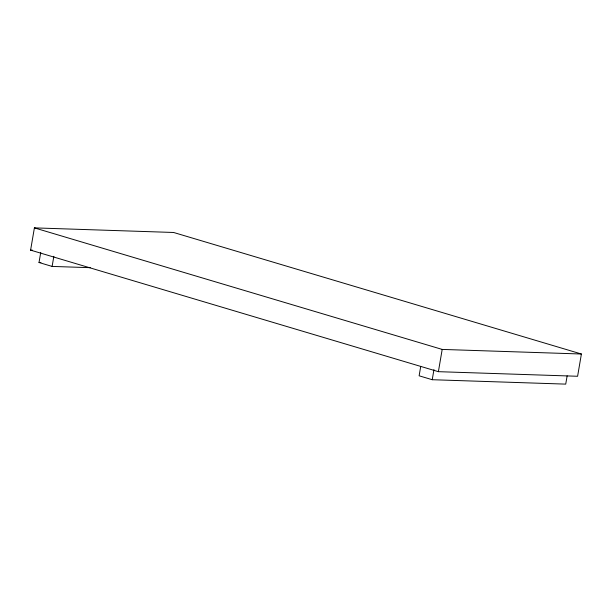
<?xml version="1.0" encoding="UTF-8"?>
<svg xmlns="http://www.w3.org/2000/svg" width="612" height="612" viewBox="0 0 612 612"><rect width="100%" height="100%" fill="white"/><g stroke="black" fill="none" stroke-linecap="round" stroke-linejoin="round"><path stroke-width="0.92" d="M30.6 250.132L34.402 227.878L173.609 232.476L581.4 354.011L577.598 376.265L438.391 371.675L30.6 250.132L32.505 250.201M90.262 267.681L52.119 266.419L39.015 262.517L40.744 252.396M52.119 266.419L53.848 256.306M420.696 366.611L419.128 375.806L432.233 379.715L565.725 384.122L567.14 375.845M432.233 379.715L433.962 369.594M438.391 371.675L442.193 349.421L581.4 354.011M39.015 262.517L40.92 262.579M34.402 227.878L442.193 349.421"/></g></svg>
